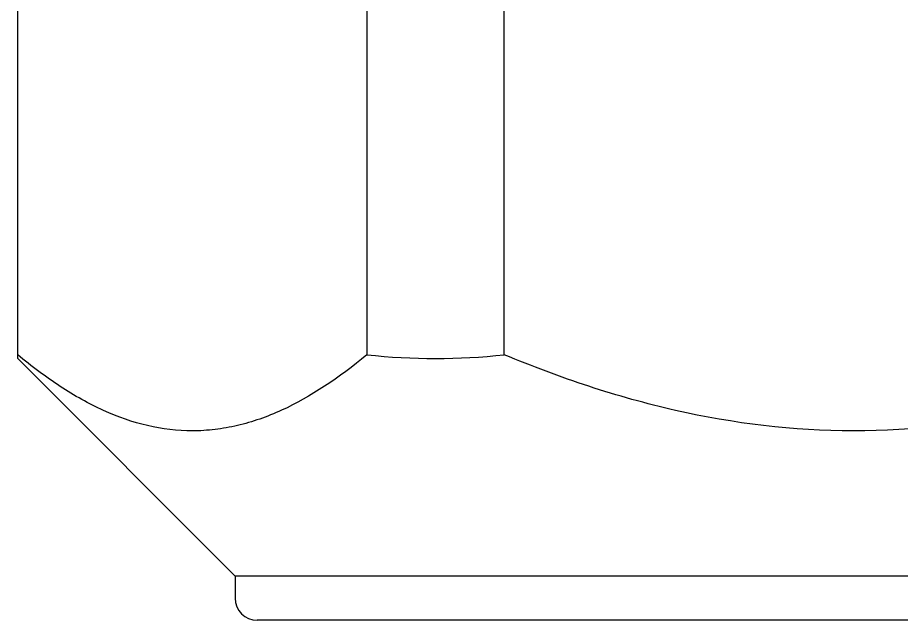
# Model space of a CAD drawing. Header units: inches. Extents: x 0 to 102, y 0 to 66.
# Drawn here: x 25.825 to 27.012, y 3.649 to 4.458 of the extents above; entities that cross this region are included whole.
import ezdxf

# ---------------------------------------------------------------- set-up
doc = ezdxf.new("R2010")
doc.units = ezdxf.units.IN
doc.header["$MEASUREMENT"] = 0
doc.linetypes.add('SLD-Solid', pattern=[0])

msp = doc.modelspace()

# ---------------------------------------------------------------- linework, layer by layer
at = {"color": 7, "linetype": 'SLD-Solid', "lineweight": 25}
for p, q in [((25.82522, 4.00533), (25.82522, 4.83706)), ((26.294, 4.83706), (26.294, 4.00533)), ((26.4785, 4.00533), (26.4785, 4.83706)), ((25.82522, 4.00028), (26.11703, 3.70846)), ((26.11703, 3.70846), (26.11703, 3.67876)), ((26.94728, 3.70846), (26.11703, 3.70846)), ((27.77753, 3.70846), (26.94728, 3.70846)), ((27.74783, 3.64906), (26.14673, 3.64906))]:
    msp.add_line(p, q, dxfattribs=at)
msp.add_arc((26.14673, 3.67876), 0.0297, 180, 270, dxfattribs=at)
for points in [[(25.82522, 4.00028), (25.82522, 4.00028), (25.82522, 4.002), (25.82522, 4.00533)], [(26.294, 4.00533), (26.3555, 3.99861), (26.417, 3.99861), (26.4785, 4.00533)]]:
    msp.add_open_spline(points, degree=3, dxfattribs=at)
for points, knots in [([(26.294, 4.00533), (26.25658, 3.9742), (26.2185, 3.94866), (26.16002, 3.92201), (26.1403, 3.91508), (26.11033, 3.90803), (26.10027, 3.90624), (26.08002, 3.90383), (26.06981, 3.90322), (26.01916, 3.9032), (25.97944, 3.91288), (25.92083, 3.93944), (25.90146, 3.95029), (25.863, 3.97545), (25.84396, 3.98974), (25.82522, 4.00533)], [0, 0, 0, 0, 0.25, 0.25, 0.375, 0.375, 0.4375, 0.4375, 0.5, 0.5, 0.75, 0.75, 0.875, 0.875, 1, 1, 1, 1]), ([(27.41607, 4.00533), (27.37891, 3.98987), (27.34085, 3.97557), (27.26417, 3.95047), (27.22551, 3.93962), (27.10842, 3.91301), (27.02886, 3.90323), (26.86605, 3.9032), (26.7864, 3.91297), (26.66917, 3.93959), (26.63045, 3.95045), (26.57286, 3.96931), (26.55369, 3.97604), (26.51581, 3.99019), (26.49707, 3.9976), (26.4785, 4.00533)], [0, 0, 0, 0, 0.125, 0.125, 0.25, 0.25, 0.5, 0.5, 0.75, 0.75, 0.875, 0.875, 0.9375, 0.9375, 1, 1, 1, 1])]:
    msp.add_open_spline(points, degree=3, knots=knots, dxfattribs=at)

doc.saveas('drawing.dxf')
